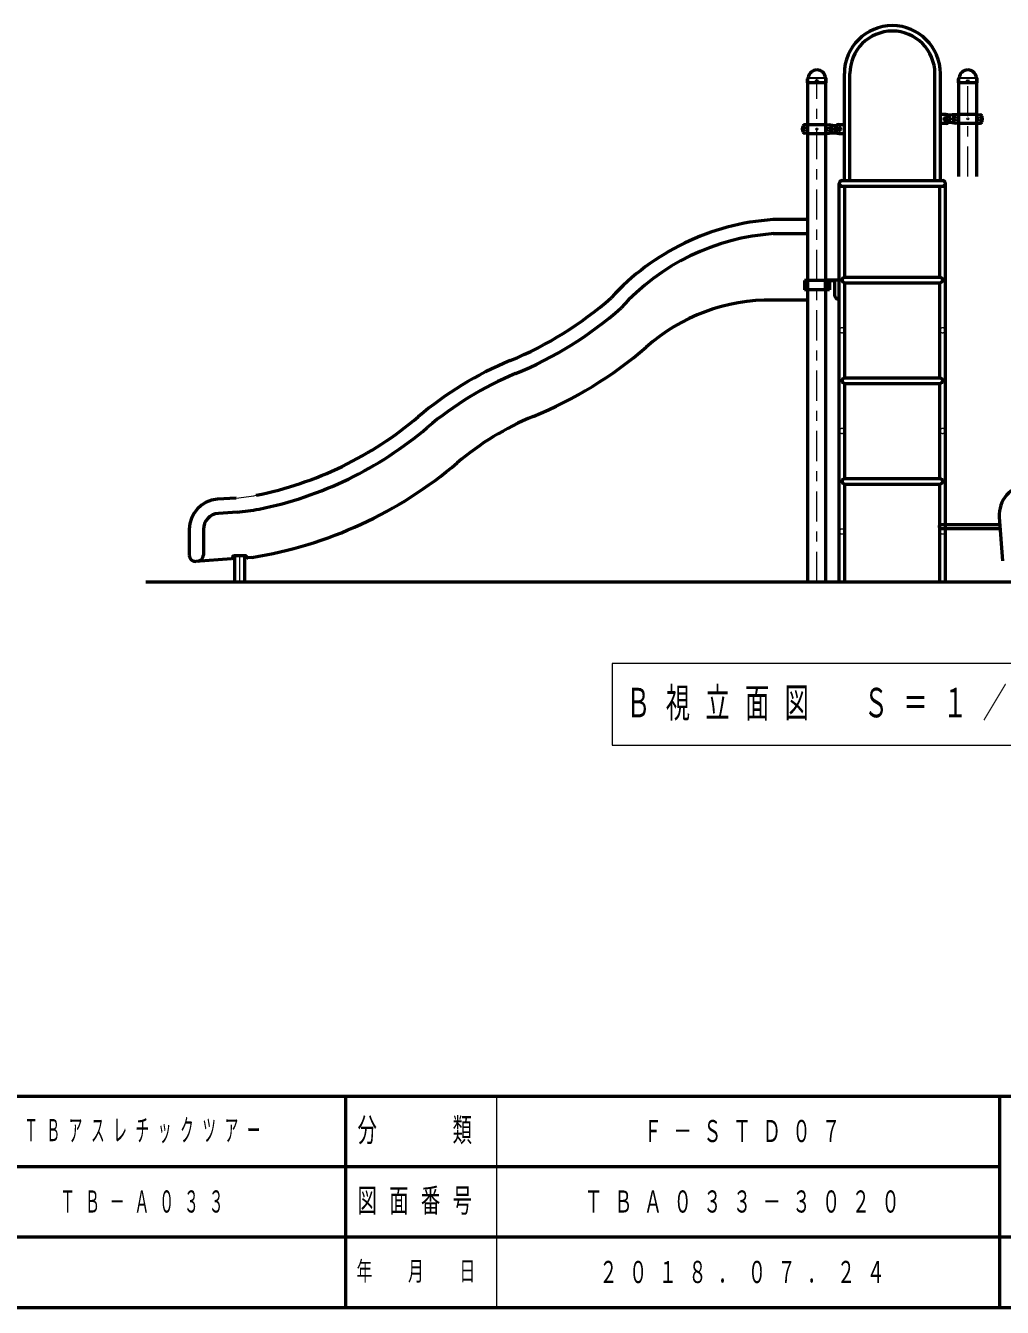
# Model space of a CAD drawing. Units: millimetres on the paper. Extents: x -385 to 0, y -594 to 267.
# Drawn here: x -166.8 to -69.7, y -297 to -169.6 of the extents above; entities that cross this region are included whole.
import ezdxf

# ---------------------------------------------------------------- set-up
doc = ezdxf.new("R2010")
doc.units = ezdxf.units.MM
doc.linetypes.add('USER1', pattern=[4.5, 2.5, -2])
doc.linetypes.add('USER2', pattern=[6, 3, -1, 1, -1])
doc.layers.add('LY_1', color=140, linetype='Continuous', lineweight=50)
doc.styles.add('ＭＳ ゴシック', font='')
doc.styles.get('ＭＳ ゴシック').set_extended_font_data('MS Gothic')

msp = doc.modelspace()

# ---------------------------------------------------------------- linework, layer by layer
at = {"layer": 'LY_1'}
for p, q in [((-85.411, -185.047), (-85.411, -174.419)), ((-84.867, -185.047), (-84.867, -174.418)), ((-76.411, -185.047), (-76.411, -174.418)), ((-75.867, -185.047), (-75.867, -174.419)), ((-89.068, -175.329), (-89.06, -174.932)), ((-89.068, -175.329), (-89.059, -175.339)), ((-87.22, -175.339), (-89.059, -175.339)), ((-89.036, -174.875), (-89.014, -174.853)), ((-89.03, -224.919), (-89.03, -174.919)), ((-87.243, -174.875), (-87.265, -174.853)), ((-87.248, -224.919), (-87.248, -174.919)), ((-87.22, -175.339), (-87.21, -175.329)), ((-87.21, -175.329), (-87.219, -174.932)), ((-74.068, -175.329), (-74.06, -174.932)), ((-74.068, -175.329), (-74.059, -175.339)), ((-72.22, -175.339), (-74.059, -175.339)), ((-74.036, -174.875), (-74.014, -174.853)), ((-74.03, -184.647), (-74.03, -174.919)), ((-72.243, -174.875), (-72.265, -174.853)), ((-72.248, -184.647), (-72.248, -174.919)), ((-72.22, -175.339), (-72.21, -175.329)), ((-72.21, -175.329), (-72.219, -174.932)), ((-89.059, -179.469), (-89.375, -179.497)), ((-89.059, -179.469), (-87.219, -179.469)), ((-87.219, -179.469), (-86.589, -179.524)), ((-86.589, -179.524), (-86.185, -179.554)), ((-85.939, -179.479), (-85.411, -179.479)), ((-75.339, -179.359), (-75.868, -179.359)), ((-75.339, -178.479), (-75.867, -178.479)), ((-74.689, -178.524), (-75.094, -178.554)), ((-74.689, -179.314), (-75.094, -179.284)), ((-74.059, -178.469), (-74.689, -178.524)), ((-74.059, -179.369), (-74.689, -179.314)), ((-72.219, -178.469), (-74.06, -178.469)), ((-72.219, -179.369), (-74.06, -179.369)), ((-72.219, -178.469), (-71.904, -178.497)), ((-72.219, -179.369), (-71.904, -179.342)), ((-89.059, -180.369), (-89.375, -180.342)), ((-89.059, -180.369), (-87.219, -180.369)), ((-87.219, -180.369), (-86.589, -180.314)), ((-86.589, -180.314), (-86.185, -180.284)), ((-85.939, -180.359), (-85.411, -180.359)), ((-85.911, -224.919), (-85.911, -185.319)), ((-85.911, -185.591), (-75.367, -185.591)), ((-85.639, -185.047), (-75.639, -185.047)), ((-85.367, -194.647), (-85.367, -185.591)), ((-75.911, -194.647), (-75.911, -185.591)), ((-75.367, -224.919), (-75.367, -185.319)), ((-89.03, -188.919), (-92.519, -188.919)), ((-89.03, -190.319), (-92.441, -190.319)), ((-85.367, -194.647), (-75.911, -194.647)), ((-89.376, -194.983), (-89.376, -195.883)), ((-86.903, -194.983), (-89.376, -194.983)), ((-86.903, -195.883), (-89.376, -195.883)), ((-89.209, -194.983), (-89.209, -195.883)), ((-87.305, -194.983), (-87.305, -195.883)), ((-87.248, -194.919), (-85.911, -194.919)), ((-87.248, -194.983), (-86.389, -194.983)), ((-87.118, -194.983), (-87.118, -195.883)), ((-87.059, -194.983), (-87.059, -195.883)), ((-86.903, -194.983), (-86.903, -195.883)), ((-86.389, -194.979), (-86.389, -196.419)), ((-85.367, -195.191), (-75.911, -195.191)), ((-85.367, -204.647), (-85.367, -195.191)), ((-75.911, -204.647), (-75.911, -195.191)), ((-89.03, -196.919), (-92.519, -196.919)), ((-85.989, -196.819), (-85.911, -196.819)), ((-85.367, -204.647), (-75.911, -204.647)), ((-85.367, -205.191), (-75.911, -205.191)), ((-85.367, -214.647), (-85.367, -205.191)), ((-75.911, -214.647), (-75.911, -205.191)), ((-85.367, -214.647), (-75.911, -214.647)), ((-85.367, -224.919), (-85.367, -215.191)), ((-85.367, -215.191), (-75.911, -215.191)), ((-85.167, -214.647), (-76.111, -214.647)), ((-75.911, -224.919), (-75.911, -215.191)), ((-145.861, -216.582), (-147.729, -216.713)), ((-145.763, -217.979), (-147.631, -218.109)), ((-70.009, -218.479), (-69.705, -222.834)), ((-150.519, -219.706), (-150.519, -222.279)), ((-149.119, -219.706), (-149.119, -222.265)), ((-75.967, -219.501), (-75.967, -219.321)), ((-75.867, -219.221), (-69.957, -219.221)), ((-75.867, -219.601), (-69.931, -219.601)), ((-146.312, -222.628), (-149.878, -222.878)), ((-146.219, -222.418), (-146.219, -222.529)), ((-144.919, -222.318), (-146.119, -222.318)), ((-146.019, -222.318), (-146.019, -224.919)), ((-145.019, -222.318), (-145.019, -224.919)), ((-144.304, -222.488), (-144.712, -222.517)), ((-135, -276), (-135, -297)), ((-70, -276), (-70, -297)), ((-187.5, -283), (-70, -283)), ((-242.5, -290), (0, -290))]:
    msp.add_line(p, q, dxfattribs=at)
at = {"layer": 'LY_1', "color": 7, "lineweight": 13}
for p, q in [((-87.246, -174.909), (-89.033, -174.909)), ((-87.282, -174.839), (-88.994, -174.839)), ((-72.246, -174.909), (-74.033, -174.909)), ((-72.282, -174.839), (-73.994, -174.839)), ((-74.105, -178.734), (-74.474, -178.734)), ((-74.474, -179.104), (-74.474, -178.734)), ((-74.105, -179.104), (-74.474, -179.104)), ((-72.174, -178.734), (-71.805, -178.734)), ((-72.174, -179.104), (-71.805, -179.104)), ((-71.805, -179.104), (-71.805, -178.734)), ((-89.105, -179.734), (-89.474, -179.734)), ((-89.474, -180.104), (-89.474, -179.734)), ((-89.105, -180.104), (-89.474, -180.104)), ((-87.174, -179.734), (-86.805, -179.734)), ((-87.174, -180.104), (-86.805, -180.104)), ((-86.805, -180.104), (-86.805, -179.734)), ((-108.49, -233.016), (-108.49, -241.149)), ((-57.69, -233.016), (-108.49, -233.016)), ((-108.49, -241.149), (-57.69, -241.149)), ((-120, -276), (-120, -297))]:
    msp.add_line(p, q, dxfattribs=at)
at = {"layer": 'LY_1', "color": 7, "linetype": 'USER2', "lineweight": 13}
for p, q in [((-88.139, -224.919), (-88.139, -174.909)), ((-73.139, -184.647), (-73.139, -174.919)), ((-145.519, -222.318), (-145.519, -224.919))]:
    msp.add_line(p, q, dxfattribs=at)
at = {"layer": 'LY_1', "color": 7}
for p, q in [((-154.838, -224.919), (-11.342, -224.919)), ((-385, -276), (0, -276)), ((-385, -297), (0, -297))]:
    msp.add_line(p, q, dxfattribs=at)
at = {"layer": 'LY_1'}
for centre, radius in [((-88.139, -175.179), 0.06), ((-73.139, -175.179), 0.06), ((-75.339, -178.919), 0.15), ((-85.939, -179.919), 0.15)]:
    msp.add_circle(centre, radius, dxfattribs=at)
at = {"layer": 'LY_1', "color": 7, "lineweight": 13}
for centre, radius in [((-74.289, -178.919), 0.185), ((-74.289, -178.919), 0.1), ((-73.139, -178.919), 0.1), ((-71.989, -178.919), 0.185), ((-71.989, -178.919), 0.1), ((-89.289, -179.919), 0.185), ((-89.289, -179.919), 0.1), ((-88.139, -179.919), 0.1), ((-86.989, -179.919), 0.185), ((-86.989, -179.919), 0.1)]:
    msp.add_circle(centre, radius, dxfattribs=at)
at = {"layer": 'LY_1', "color": 7, "linetype": 'USER1', "lineweight": 13}
for centre in [(-85.639, -199.919), (-75.639, -199.919), (-85.639, -209.919), (-75.639, -209.919), (-85.639, -219.919), (-75.639, -219.919)]:
    msp.add_circle(centre, 0.272, dxfattribs=at)
at = {"layer": 'LY_1'}
for centre, radius, start, end in [((-80.639, -174.419), 4.772, 0, 180), ((-80.639, -174.419), 4.228, 0, 180), ((-88.139, -174.919), 0.864, 90, 173.3676), ((-88.139, -174.919), 0.864, 6.6324, 90), ((-73.139, -174.919), 0.864, 90, 173.3676), ((-73.139, -174.919), 0.864, 6.6324, 90), ((-88.976, -174.934), 0.084, 135, 178.99605), ((-89.053, -174.813), 0.056, 315, 353.3676), ((-87.226, -174.813), 0.056, 186.6324, 225), ((-87.303, -174.934), 0.084, 1.00395, 45), ((-73.976, -174.934), 0.084, 135, 178.99605), ((-74.053, -174.813), 0.056, 315, 353.3676), ((-72.226, -174.813), 0.056, 186.6324, 225), ((-72.303, -174.934), 0.084, 1.00395, 45), ((-89.358, -179.696), 0.2, 95, 163.80375), ((-86.921, -179.696), 0.2, 16.19625, 85), ((-85.939, -179.919), 0.44, 90, 270), ((-75.339, -178.919), 0.44, 270, 90), ((-73.589, -178.919), 1, 163.80375, 196.19625), ((-74.358, -178.696), 0.2, 95, 163.80375), ((-74.358, -179.142), 0.2, 196.19625, 265), ((-71.921, -178.696), 0.2, 16.19625, 85), ((-71.921, -179.142), 0.2, 275, 343.80375), ((-72.689, -178.919), 1, 343.80375, 16.19625), ((-88.589, -179.919), 1, 163.80375, 196.19625), ((-89.358, -180.142), 0.2, 196.19625, 265), ((-86.921, -180.142), 0.2, 275, 343.80375), ((-87.689, -179.919), 1, 343.80375, 16.19625), ((-85.639, -185.319), 0.272, 90, 270), ((-75.639, -185.319), 0.272, 270, 90), ((-90.855, -212.861), 24, 93.97722, 137.65189), ((-90.855, -212.861), 22.6, 93.97722, 137.84066), ((-92.407, -190.919), 0.6, 90, 96.57666), ((-85.367, -194.919), 0.272, 90, 270), ((-75.911, -194.919), 0.272, 270, 90), ((-86.329, -194.979), 0.06, 90, 180), ((-132.206, -169.919), 35.7, 292.37115, 311.40962), ((-92.864, -215.216), 18.3, 88.91966, 131.96535), ((-85.989, -196.419), 0.4, 180, 270), ((-132.206, -169.919), 37.1, 292.37115, 311.53042), ((-132.206, -169.919), 41.7, 292.37115, 310.54046), ((-105.563, -234.651), 34.3, 112.37115, 130.36096), ((-105.563, -234.651), 32.9, 112.37115, 130.36096), ((-85.367, -204.919), 0.272, 90, 270), ((-75.911, -204.919), 0.272, 270, 90), ((-150.895, -181.312), 35.7, 281.35987, 310.36096), ((-105.563, -234.651), 28.3, 112.37115, 130.36096), ((-150.895, -181.312), 37.1, 281.35987, 310.36096), ((-150.895, -181.312), 41.7, 279.09521, 310.36096), ((-85.367, -214.919), 0.272, 90, 270), ((-75.911, -214.919), 0.272, 270, 90), ((-67.016, -218.27), 3, 94, 184), ((-147.519, -219.706), 3, 94, 180), ((-146.956, -200.92), 17.1, 274, 281.35987), ((-147.519, -219.706), 1.6, 94, 180), ((-75.867, -219.321), 0.1, 90, 180), ((-75.867, -219.501), 0.1, 180, 270), ((-149.919, -222.279), 0.6, 180, 274), ((-149.719, -222.265), 0.6, 274, 0), ((-146.319, -222.529), 0.1, 274, 0), ((-146.119, -222.418), 0.1, 90, 180), ((-144.919, -222.418), 0.1, 0, 90), ((-144.719, -222.417), 0.1, 180, 274)]:
    msp.add_arc(centre, radius, start, end, dxfattribs=at)
at = {"layer": 'LY_1', "color": 7, "lineweight": 13}
for centre, radius, start, end in [((-76.665, -178.919), 2.567, 355.87048, 4.12952), ((-69.614, -178.919), 2.567, 175.87048, 184.12952), ((-91.665, -179.919), 2.567, 355.87048, 4.12952), ((-84.614, -179.919), 2.567, 175.87048, 184.12952), ((-146.956, -200.92), 15.7, 274, 281.35987)]:
    msp.add_arc(centre, radius, start, end, dxfattribs=at)

# ---------------------------------------------------------------- texts
at = {"layer": 'LY_1', "color": 7, "style": 'ＭＳ ゴシック'}
for s, insert, char_height, attachment_point in [('\\T1.64;\\W0.6;Ｂ視立面図\u3000Ｓ＝１／５０', (-107.09, -237.082), 2.933, 4), ('\\T1.64;\\W0.45;ＴＢアスレチックツアー', (-154.75, -279.5), 2.199, 5), ('\\T1.64;\\W0.6;分\u3000\u3000類', (-127.5, -279.5), 2.346, 5), ('\\T1.64;\\W0.6;Ｆ－ＳＴＤ０７', (-95, -279.5), 2.199, 5), ('\\T1.64;\\W0.6;図面番号', (-127.5, -286.5), 2.346, 5), ('\\T1.64;\\W0.5;ＴＢ－Ａ０３３', (-154.75, -286.5), 2.199, 5), ('\\T1.64;\\W0.6;ＴＢＡ０３３－３０２０', (-95, -286.5), 2.199, 5), ('\\T1.64;\\W0.6;年\u3000月\u3000日', (-127.5, -293.5), 1.906, 5), ('\\T1.64;\\W0.6;２０１８．０７．２４', (-95, -293.5), 2.199, 5)]:
    msp.add_mtext(s, dxfattribs=dict(at, insert=insert, char_height=char_height, attachment_point=attachment_point))

doc.saveas('drawing.dxf')
